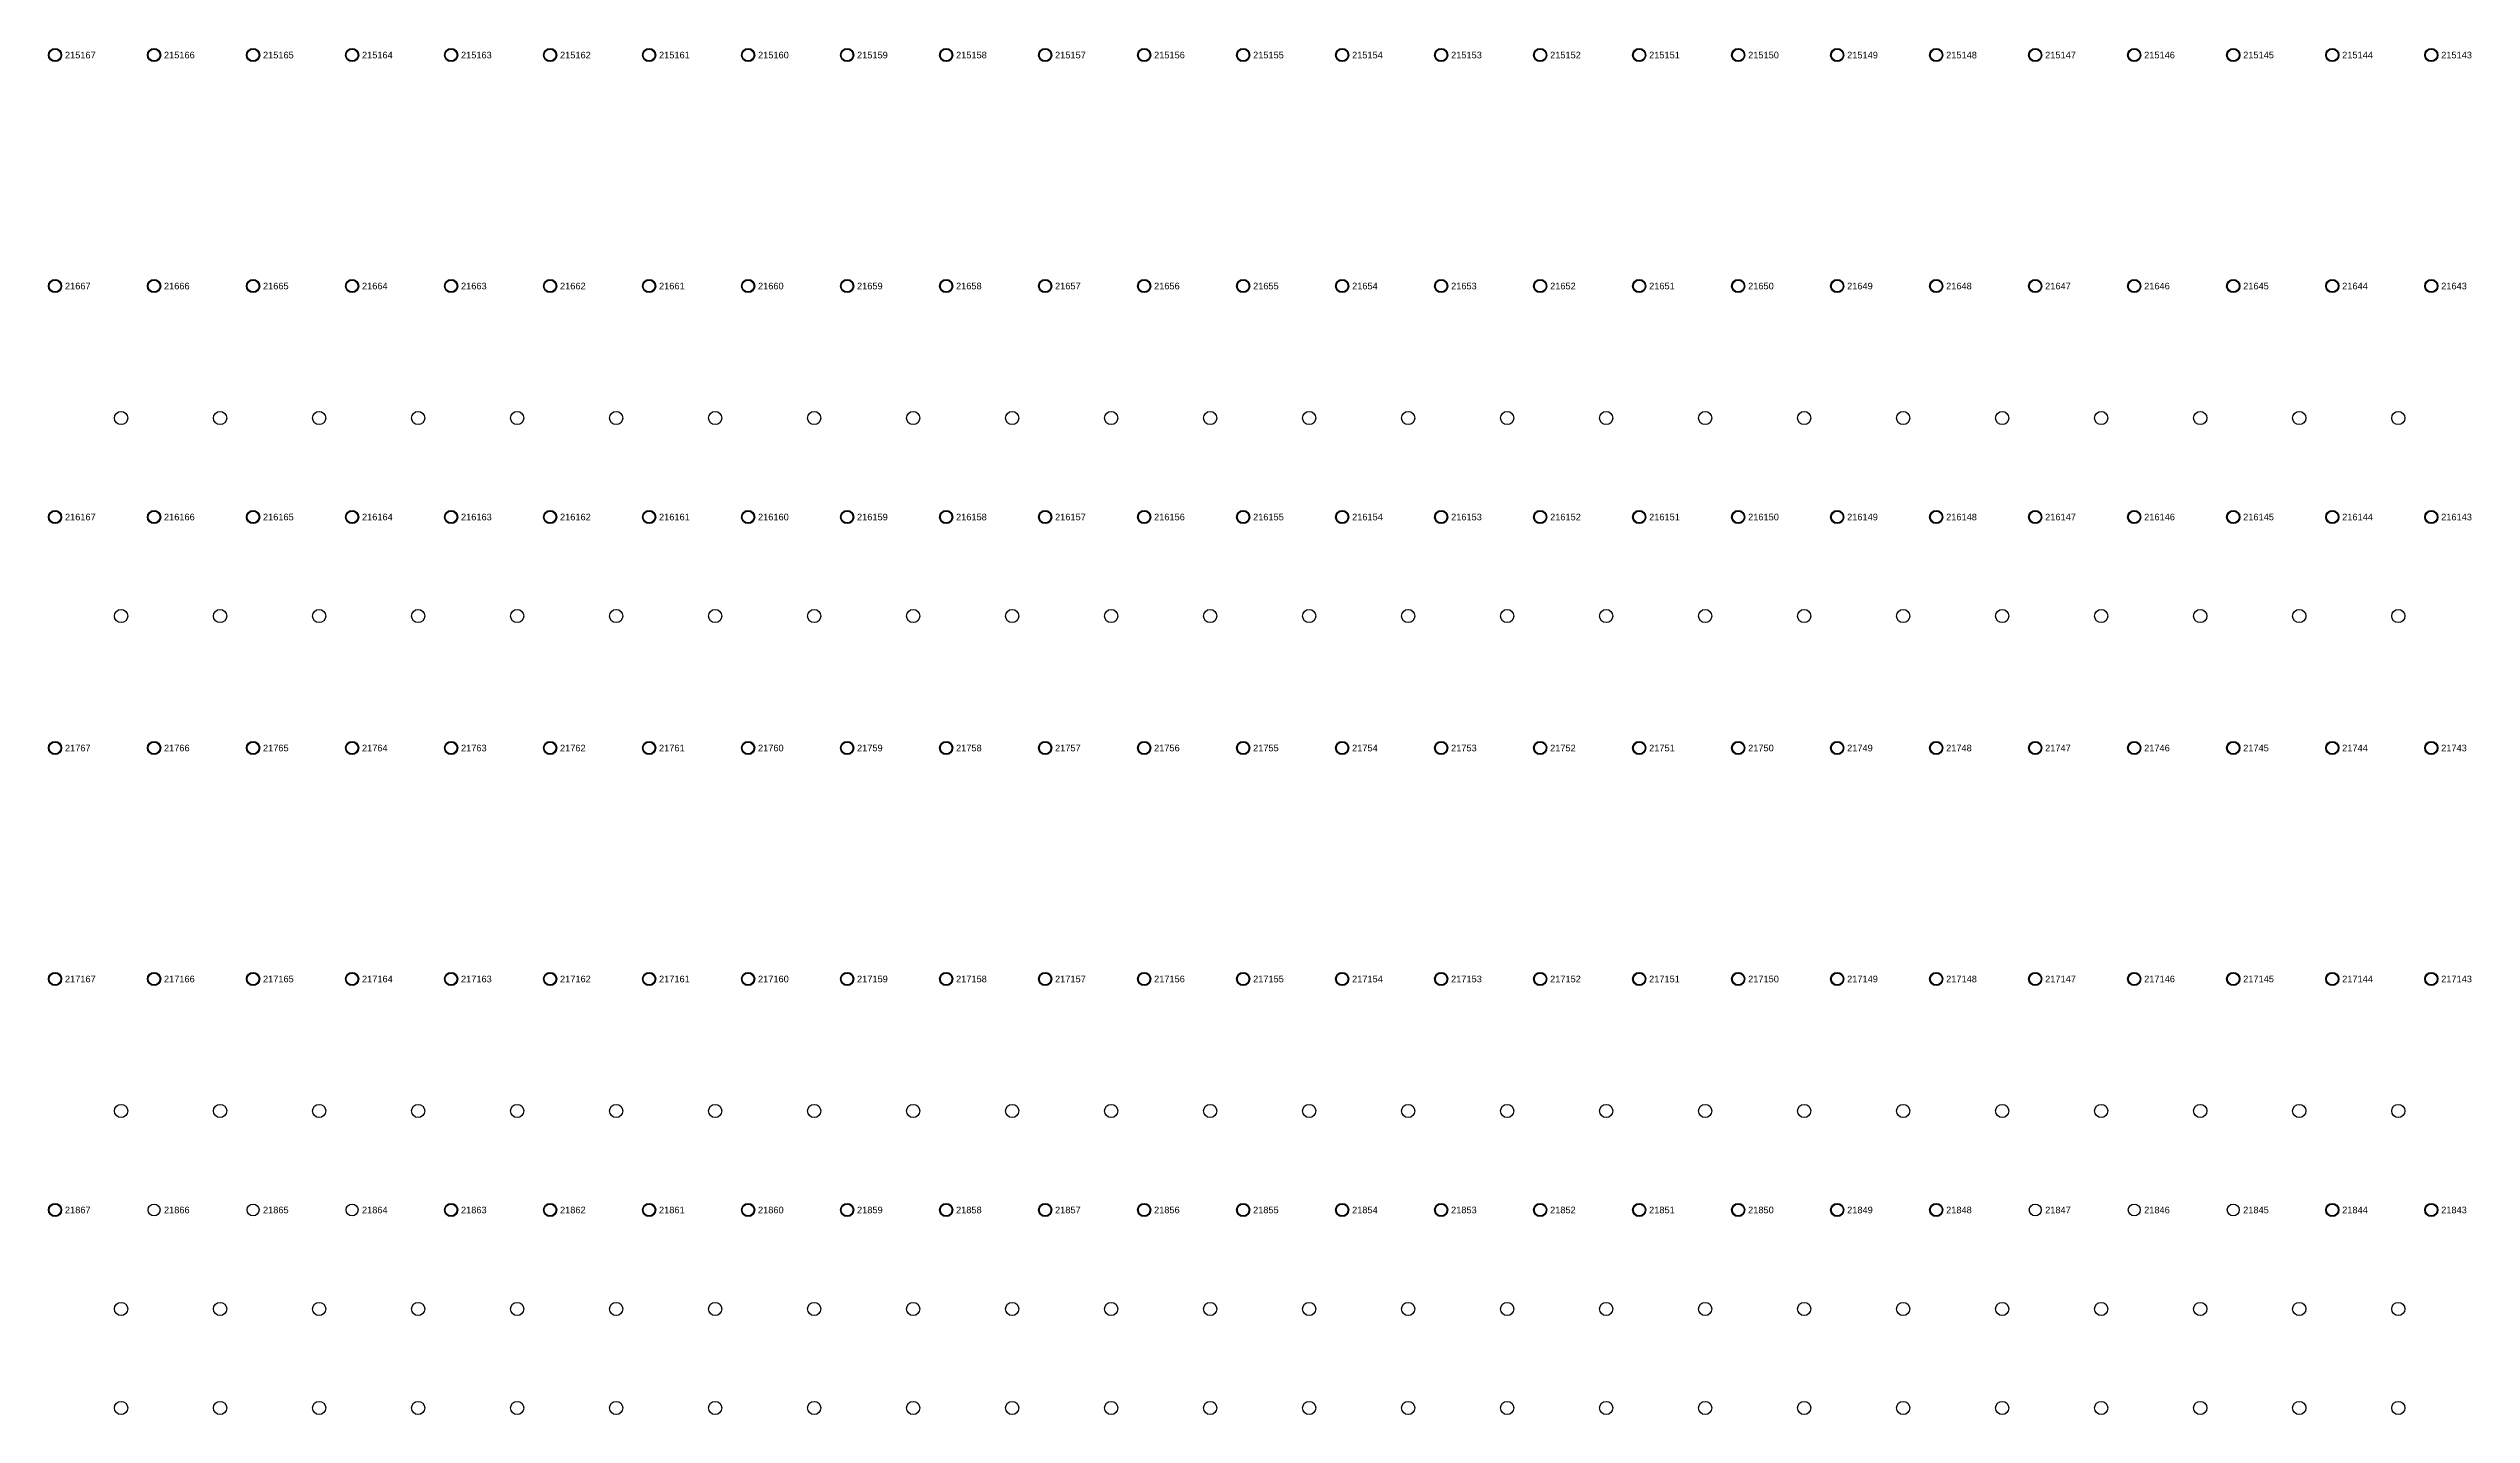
# Model space of a CAD drawing. Extents: x -5 to 376, y -217 to 241.
# Drawn here: x 91.5 to 184.7, y -102.6 to -50 of the extents above; entities that cross this region are included whole.
import ezdxf

# ---------------------------------------------------------------- set-up
doc = ezdxf.new("R2010")
doc.units = 0
for name, color, linetype in [('FIXTURE_INTERFACE_PIN', 4, 'CONTINUOUS'), ('GROUND_INTERFACE_PIN', 6, 'CONTINUOUS'), ('TESTER_INTERFACE_PIN', 144, 'CONTINUOUS'), ('TESTER_INTERFACE_PIN_LABEL', 144, 'CONTINUOUS'), ('TRANSFER_PROBES', 2, 'CONTINUOUS')]:
    doc.layers.add(name, color=color, linetype=linetype)
doc.styles.get("Standard").update_dxf_attribs({"font": 'arial.ttf'})

msp = doc.modelspace()

# ---------------------------------------------------------------- linework, layer by layer
at = {"layer": 'FIXTURE_INTERFACE_PIN'}
for centre in [(91.72194, -50.2285), (95.53194, -50.2285), (99.34194, -50.2285), (103.15194, -50.2285), (106.96194, -50.2285), (110.77194, -50.2285), (114.58194, -50.2285), (126.01194, -50.2285), (129.82194, -50.2285), (133.63194, -50.2285), (137.44194, -50.2285), (141.25194, -50.2285), (145.06194, -50.2285), (148.87194, -50.2285), (152.68194, -50.2285), (156.49194, -50.2285), (160.30194, -50.2285), (164.11194, -50.2285), (167.92194, -50.2285), (171.73194, -50.2285), (175.54194, -50.2285), (179.35194, -50.2285), (183.16194, -50.2285), (91.72194, -59.1185), (95.53194, -59.1185), (99.34194, -59.1185), (103.15194, -59.1185), (106.96194, -59.1185), (110.77194, -59.1185), (114.58194, -59.1185), (126.01194, -59.1185), (129.82194, -59.1185), (133.63194, -59.1185), (137.44194, -59.1185), (141.25194, -59.1185), (145.06194, -59.1185), (148.87194, -59.1185), (152.68194, -59.1185), (156.49194, -59.1185), (160.30194, -59.1185), (164.11194, -59.1185), (167.92194, -59.1185), (171.73194, -59.1185), (175.54194, -59.1185), (179.35194, -59.1185), (183.16194, -59.1185), (91.72194, -68.0085), (95.53194, -68.0085), (99.34194, -68.0085), (103.15194, -68.0085), (106.96194, -68.0085), (110.77194, -68.0085), (114.58194, -68.0085), (126.01194, -68.0085), (129.82194, -68.0085), (133.63194, -68.0085), (137.44194, -68.0085), (141.25194, -68.0085), (145.06194, -68.0085), (148.87194, -68.0085), (152.68194, -68.0085), (156.49194, -68.0085), (160.30194, -68.0085), (164.11194, -68.0085), (167.92194, -68.0085), (171.73194, -68.0085), (175.54194, -68.0085), (179.35194, -68.0085), (183.16194, -68.0085), (91.72194, -76.8985), (95.53194, -76.8985), (99.34194, -76.8985), (103.15194, -76.8985), (106.96194, -76.8985), (110.77194, -76.8985), (114.58194, -76.8985), (126.01194, -76.8985), (129.82194, -76.8985), (133.63194, -76.8985), (137.44194, -76.8985), (141.25194, -76.8985), (145.06194, -76.8985), (148.87194, -76.8985), (152.68194, -76.8985), (156.49194, -76.8985), (160.30194, -76.8985), (164.11194, -76.8985), (167.92194, -76.8985), (171.73194, -76.8985), (175.54194, -76.8985), (179.35194, -76.8985), (183.16194, -76.8985), (91.72194, -85.7885), (95.53194, -85.7885), (99.34194, -85.7885), (103.15194, -85.7885), (106.96194, -85.7885), (110.77194, -85.7885), (114.58194, -85.7885), (126.01194, -85.7885), (129.82194, -85.7885), (133.63194, -85.7885), (137.44194, -85.7885), (141.25194, -85.7885), (145.06194, -85.7885), (148.87194, -85.7885), (152.68194, -85.7885), (156.49194, -85.7885), (160.30194, -85.7885), (164.11194, -85.7885), (167.92194, -85.7885), (171.73194, -85.7885), (175.54194, -85.7885), (179.35194, -85.7885), (183.16194, -85.7885), (91.72194, -94.6785), (106.96194, -94.6785), (110.77194, -94.6785), (114.58194, -94.6785), (118.39194, -94.6785), (122.20194, -94.6785), (126.01194, -94.6785), (129.82194, -94.6785), (133.63194, -94.6785), (137.44194, -94.6785), (141.25194, -94.6785), (145.06194, -94.6785), (148.87194, -94.6785), (152.68194, -94.6785), (156.49194, -94.6785), (160.30194, -94.6785), (164.11194, -94.6785), (179.35194, -94.6785), (183.16194, -94.6785)]:
    msp.add_circle(centre, 0.254, dxfattribs=at)
at = {"layer": 'GROUND_INTERFACE_PIN'}
for centre in [(118.39194, -50.2285), (122.20194, -50.2285), (118.39194, -59.1185), (122.20194, -59.1185), (118.39194, -68.0085), (122.20194, -68.0085), (118.39194, -76.8985), (122.20194, -76.8985), (118.39194, -85.7885), (122.20194, -85.7885)]:
    msp.add_circle(centre, 0.254, dxfattribs=at)
at = {"layer": 'TESTER_INTERFACE_PIN'}
for centre in [(91.72194, -50.2285), (95.53194, -50.2285), (99.34194, -50.2285), (103.15194, -50.2285), (106.96194, -50.2285), (110.77194, -50.2285), (114.58194, -50.2285), (118.39194, -50.2285), (122.20194, -50.2285), (126.01194, -50.2285), (129.82194, -50.2285), (133.63194, -50.2285), (137.44194, -50.2285), (141.25194, -50.2285), (145.06194, -50.2285), (148.87194, -50.2285), (152.68194, -50.2285), (156.49194, -50.2285), (160.30194, -50.2285), (164.11194, -50.2285), (167.92194, -50.2285), (171.73194, -50.2285), (175.54194, -50.2285), (179.35194, -50.2285), (183.16194, -50.2285), (91.72194, -59.1185), (95.53194, -59.1185), (99.34194, -59.1185), (103.15194, -59.1185), (106.96194, -59.1185), (110.77194, -59.1185), (114.58194, -59.1185), (118.39194, -59.1185), (122.20194, -59.1185), (126.01194, -59.1185), (129.82194, -59.1185), (133.63194, -59.1185), (137.44194, -59.1185), (141.25194, -59.1185), (145.06194, -59.1185), (148.87194, -59.1185), (152.68194, -59.1185), (156.49194, -59.1185), (160.30194, -59.1185), (164.11194, -59.1185), (167.92194, -59.1185), (171.73194, -59.1185), (175.54194, -59.1185), (179.35194, -59.1185), (183.16194, -59.1185), (91.72194, -68.0085), (95.53194, -68.0085), (99.34194, -68.0085), (103.15194, -68.0085), (106.96194, -68.0085), (110.77194, -68.0085), (114.58194, -68.0085), (118.39194, -68.0085), (122.20194, -68.0085), (126.01194, -68.0085), (129.82194, -68.0085), (133.63194, -68.0085), (137.44194, -68.0085), (141.25194, -68.0085), (145.06194, -68.0085), (148.87194, -68.0085), (152.68194, -68.0085), (156.49194, -68.0085), (160.30194, -68.0085), (164.11194, -68.0085), (167.92194, -68.0085), (171.73194, -68.0085), (175.54194, -68.0085), (179.35194, -68.0085), (183.16194, -68.0085), (91.72194, -76.8985), (95.53194, -76.8985), (99.34194, -76.8985), (103.15194, -76.8985), (106.96194, -76.8985), (110.77194, -76.8985), (114.58194, -76.8985), (118.39194, -76.8985), (122.20194, -76.8985), (126.01194, -76.8985), (129.82194, -76.8985), (133.63194, -76.8985), (137.44194, -76.8985), (141.25194, -76.8985), (145.06194, -76.8985), (148.87194, -76.8985), (152.68194, -76.8985), (156.49194, -76.8985), (160.30194, -76.8985), (164.11194, -76.8985), (167.92194, -76.8985), (171.73194, -76.8985), (175.54194, -76.8985), (179.35194, -76.8985), (183.16194, -76.8985), (91.72194, -85.7885), (95.53194, -85.7885), (99.34194, -85.7885), (103.15194, -85.7885), (106.96194, -85.7885), (110.77194, -85.7885), (114.58194, -85.7885), (118.39194, -85.7885), (122.20194, -85.7885), (126.01194, -85.7885), (129.82194, -85.7885), (133.63194, -85.7885), (137.44194, -85.7885), (141.25194, -85.7885), (145.06194, -85.7885), (148.87194, -85.7885), (152.68194, -85.7885), (156.49194, -85.7885), (160.30194, -85.7885), (164.11194, -85.7885), (167.92194, -85.7885), (171.73194, -85.7885), (175.54194, -85.7885), (179.35194, -85.7885), (183.16194, -85.7885), (91.72194, -94.6785), (95.53194, -94.6785), (99.34194, -94.6785), (103.15194, -94.6785), (106.96194, -94.6785), (110.77194, -94.6785), (114.58194, -94.6785), (118.39194, -94.6785), (122.20194, -94.6785), (126.01194, -94.6785), (129.82194, -94.6785), (133.63194, -94.6785), (137.44194, -94.6785), (141.25194, -94.6785), (145.06194, -94.6785), (148.87194, -94.6785), (152.68194, -94.6785), (156.49194, -94.6785), (160.30194, -94.6785), (164.11194, -94.6785), (167.92194, -94.6785), (171.73194, -94.6785), (175.54194, -94.6785), (179.35194, -94.6785), (183.16194, -94.6785)]:
    msp.add_circle(centre, 0.2286, dxfattribs=at)
at = {"layer": 'TRANSFER_PROBES'}
for centre in [(94.26194, -64.1985), (98.07194, -64.1985), (101.88194, -64.1985), (105.69194, -64.1985), (109.50194, -64.1985), (113.31194, -64.1985), (117.12194, -64.1985), (120.93194, -64.1985), (124.74194, -64.1985), (128.55194, -64.1985), (132.36194, -64.1985), (136.17194, -64.1985), (139.98194, -64.1985), (143.79194, -64.1985), (147.60194, -64.1985), (151.41194, -64.1985), (155.22194, -64.1985), (159.03194, -64.1985), (162.84194, -64.1985), (166.65194, -64.1985), (170.46194, -64.1985), (174.27194, -64.1985), (178.08194, -64.1985), (181.89194, -64.1985), (94.26194, -71.8185), (98.07194, -71.8185), (101.88194, -71.8185), (105.69194, -71.8185), (109.50194, -71.8185), (113.31194, -71.8185), (117.12194, -71.8185), (120.93194, -71.8185), (124.74194, -71.8185), (128.55194, -71.8185), (132.36194, -71.8185), (136.17194, -71.8185), (139.98194, -71.8185), (143.79194, -71.8185), (147.60194, -71.8185), (151.41194, -71.8185), (155.22194, -71.8185), (159.03194, -71.8185), (162.84194, -71.8185), (166.65194, -71.8185), (170.46194, -71.8185), (174.27194, -71.8185), (178.08194, -71.8185), (181.89194, -71.8185), (94.26194, -90.8685), (98.07194, -90.8685), (101.88194, -90.8685), (105.69194, -90.8685), (109.50194, -90.8685), (113.31194, -90.8685), (117.12194, -90.8685), (120.93194, -90.8685), (124.74194, -90.8685), (128.55194, -90.8685), (132.36194, -90.8685), (136.17194, -90.8685), (139.98194, -90.8685), (143.79194, -90.8685), (147.60194, -90.8685), (151.41194, -90.8685), (155.22194, -90.8685), (159.03194, -90.8685), (162.84194, -90.8685), (166.65194, -90.8685), (170.46194, -90.8685), (174.27194, -90.8685), (178.08194, -90.8685), (181.89194, -90.8685), (94.26194, -98.4885), (98.07194, -98.4885), (101.88194, -98.4885), (105.69194, -98.4885), (109.50194, -98.4885), (113.31194, -98.4885), (117.12194, -98.4885), (120.93194, -98.4885), (124.74194, -98.4885), (128.55194, -98.4885), (132.36194, -98.4885), (136.17194, -98.4885), (139.98194, -98.4885), (143.79194, -98.4885), (147.60194, -98.4885), (151.41194, -98.4885), (155.22194, -98.4885), (159.03194, -98.4885), (162.84194, -98.4885), (166.65194, -98.4885), (170.46194, -98.4885), (174.27194, -98.4885), (178.08194, -98.4885), (181.89194, -98.4885), (94.26194, -102.2985), (98.07194, -102.2985), (101.88194, -102.2985), (105.69194, -102.2985), (109.50194, -102.2985), (113.31194, -102.2985), (117.12194, -102.2985), (120.93194, -102.2985), (124.74194, -102.2985), (128.55194, -102.2985), (132.36194, -102.2985), (136.17194, -102.2985), (139.98194, -102.2985), (143.79194, -102.2985), (147.60194, -102.2985), (151.41194, -102.2985), (155.22194, -102.2985), (159.03194, -102.2985), (162.84194, -102.2985), (166.65194, -102.2985), (170.46194, -102.2985), (174.27194, -102.2985), (178.08194, -102.2985), (181.89194, -102.2985)]:
    msp.add_circle(centre, 0.254, dxfattribs=at)

# ---------------------------------------------------------------- texts
at = {"layer": 'TESTER_INTERFACE_PIN_LABEL'}
for s, p in [('215167', (92.10294, -50.3555)), ('215166', (95.91294, -50.3555)), ('215165', (99.72294, -50.3555)), ('215164', (103.53294, -50.3555)), ('215163', (107.34294, -50.3555)), ('215162', (111.15294, -50.3555)), ('215161', (114.96294, -50.3555)), ('215160', (118.77294, -50.3555)), ('215159', (122.58294, -50.3555)), ('215158', (126.39294, -50.3555)), ('215157', (130.20294, -50.3555)), ('215156', (134.01294, -50.3555)), ('215155', (137.82294, -50.3555)), ('215154', (141.63294, -50.3555)), ('215153', (145.44294, -50.3555)), ('215152', (149.25294, -50.3555)), ('215151', (153.06294, -50.3555)), ('215150', (156.87294, -50.3555)), ('215149', (160.68294, -50.3555)), ('215148', (164.49294, -50.3555)), ('215147', (168.30294, -50.3555)), ('215146', (172.11294, -50.3555)), ('215145', (175.92294, -50.3555)), ('215144', (179.73294, -50.3555)), ('215143', (183.54294, -50.3555)), ('21667', (92.10294, -59.2455)), ('21666', (95.91294, -59.2455)), ('21665', (99.72294, -59.2455)), ('21664', (103.53294, -59.2455)), ('21663', (107.34294, -59.2455)), ('21662', (111.15294, -59.2455)), ('21661', (114.96294, -59.2455)), ('21660', (118.77294, -59.2455)), ('21659', (122.58294, -59.2455)), ('21658', (126.39294, -59.2455)), ('21657', (130.20294, -59.2455)), ('21656', (134.01294, -59.2455)), ('21655', (137.82294, -59.2455)), ('21654', (141.63294, -59.2455)), ('21653', (145.44294, -59.2455)), ('21652', (149.25294, -59.2455)), ('21651', (153.06294, -59.2455)), ('21650', (156.87294, -59.2455)), ('21649', (160.68294, -59.2455)), ('21648', (164.49294, -59.2455)), ('21647', (168.30294, -59.2455)), ('21646', (172.11294, -59.2455)), ('21645', (175.92294, -59.2455)), ('21644', (179.73294, -59.2455)), ('21643', (183.54294, -59.2455)), ('216167', (92.10294, -68.1355)), ('216166', (95.91294, -68.1355)), ('216165', (99.72294, -68.1355)), ('216164', (103.53294, -68.1355)), ('216163', (107.34294, -68.1355)), ('216162', (111.15294, -68.1355)), ('216161', (114.96294, -68.1355)), ('216160', (118.77294, -68.1355)), ('216159', (122.58294, -68.1355)), ('216158', (126.39294, -68.1355)), ('216157', (130.20294, -68.1355)), ('216156', (134.01294, -68.1355)), ('216155', (137.82294, -68.1355)), ('216154', (141.63294, -68.1355)), ('216153', (145.44294, -68.1355)), ('216152', (149.25294, -68.1355)), ('216151', (153.06294, -68.1355)), ('216150', (156.87294, -68.1355)), ('216149', (160.68294, -68.1355)), ('216148', (164.49294, -68.1355)), ('216147', (168.30294, -68.1355)), ('216146', (172.11294, -68.1355)), ('216145', (175.92294, -68.1355)), ('216144', (179.73294, -68.1355)), ('216143', (183.54294, -68.1355)), ('21767', (92.10294, -77.0255)), ('21766', (95.91294, -77.0255)), ('21765', (99.72294, -77.0255)), ('21764', (103.53294, -77.0255)), ('21763', (107.34294, -77.0255)), ('21762', (111.15294, -77.0255)), ('21761', (114.96294, -77.0255)), ('21760', (118.77294, -77.0255)), ('21759', (122.58294, -77.0255)), ('21758', (126.39294, -77.0255)), ('21757', (130.20294, -77.0255)), ('21756', (134.01294, -77.0255)), ('21755', (137.82294, -77.0255)), ('21754', (141.63294, -77.0255)), ('21753', (145.44294, -77.0255)), ('21752', (149.25294, -77.0255)), ('21751', (153.06294, -77.0255)), ('21750', (156.87294, -77.0255)), ('21749', (160.68294, -77.0255)), ('21748', (164.49294, -77.0255)), ('21747', (168.30294, -77.0255)), ('21746', (172.11294, -77.0255)), ('21745', (175.92294, -77.0255)), ('21744', (179.73294, -77.0255)), ('21743', (183.54294, -77.0255)), ('217167', (92.10294, -85.9155)), ('217166', (95.91294, -85.9155)), ('217165', (99.72294, -85.9155)), ('217164', (103.53294, -85.9155)), ('217163', (107.34294, -85.9155)), ('217162', (111.15294, -85.9155)), ('217161', (114.96294, -85.9155)), ('217160', (118.77294, -85.9155)), ('217159', (122.58294, -85.9155)), ('217158', (126.39294, -85.9155)), ('217157', (130.20294, -85.9155)), ('217156', (134.01294, -85.9155)), ('217155', (137.82294, -85.9155)), ('217154', (141.63294, -85.9155)), ('217153', (145.44294, -85.9155)), ('217152', (149.25294, -85.9155)), ('217151', (153.06294, -85.9155)), ('217150', (156.87294, -85.9155)), ('217149', (160.68294, -85.9155)), ('217148', (164.49294, -85.9155)), ('217147', (168.30294, -85.9155)), ('217146', (172.11294, -85.9155)), ('217145', (175.92294, -85.9155)), ('217144', (179.73294, -85.9155)), ('217143', (183.54294, -85.9155)), ('21867', (92.10294, -94.8055)), ('21866', (95.91294, -94.8055)), ('21865', (99.72294, -94.8055)), ('21864', (103.53294, -94.8055)), ('21863', (107.34294, -94.8055)), ('21862', (111.15294, -94.8055)), ('21861', (114.96294, -94.8055)), ('21860', (118.77294, -94.8055)), ('21859', (122.58294, -94.8055)), ('21858', (126.39294, -94.8055)), ('21857', (130.20294, -94.8055)), ('21856', (134.01294, -94.8055)), ('21855', (137.82294, -94.8055)), ('21854', (141.63294, -94.8055)), ('21853', (145.44294, -94.8055)), ('21852', (149.25294, -94.8055)), ('21851', (153.06294, -94.8055)), ('21850', (156.87294, -94.8055)), ('21849', (160.68294, -94.8055)), ('21848', (164.49294, -94.8055)), ('21847', (168.30294, -94.8055)), ('21846', (172.11294, -94.8055)), ('21845', (175.92294, -94.8055)), ('21844', (179.73294, -94.8055)), ('21843', (183.54294, -94.8055))]:
    msp.add_text(s, height=0.254, dxfattribs=at).set_placement(p)

doc.saveas('drawing.dxf')
